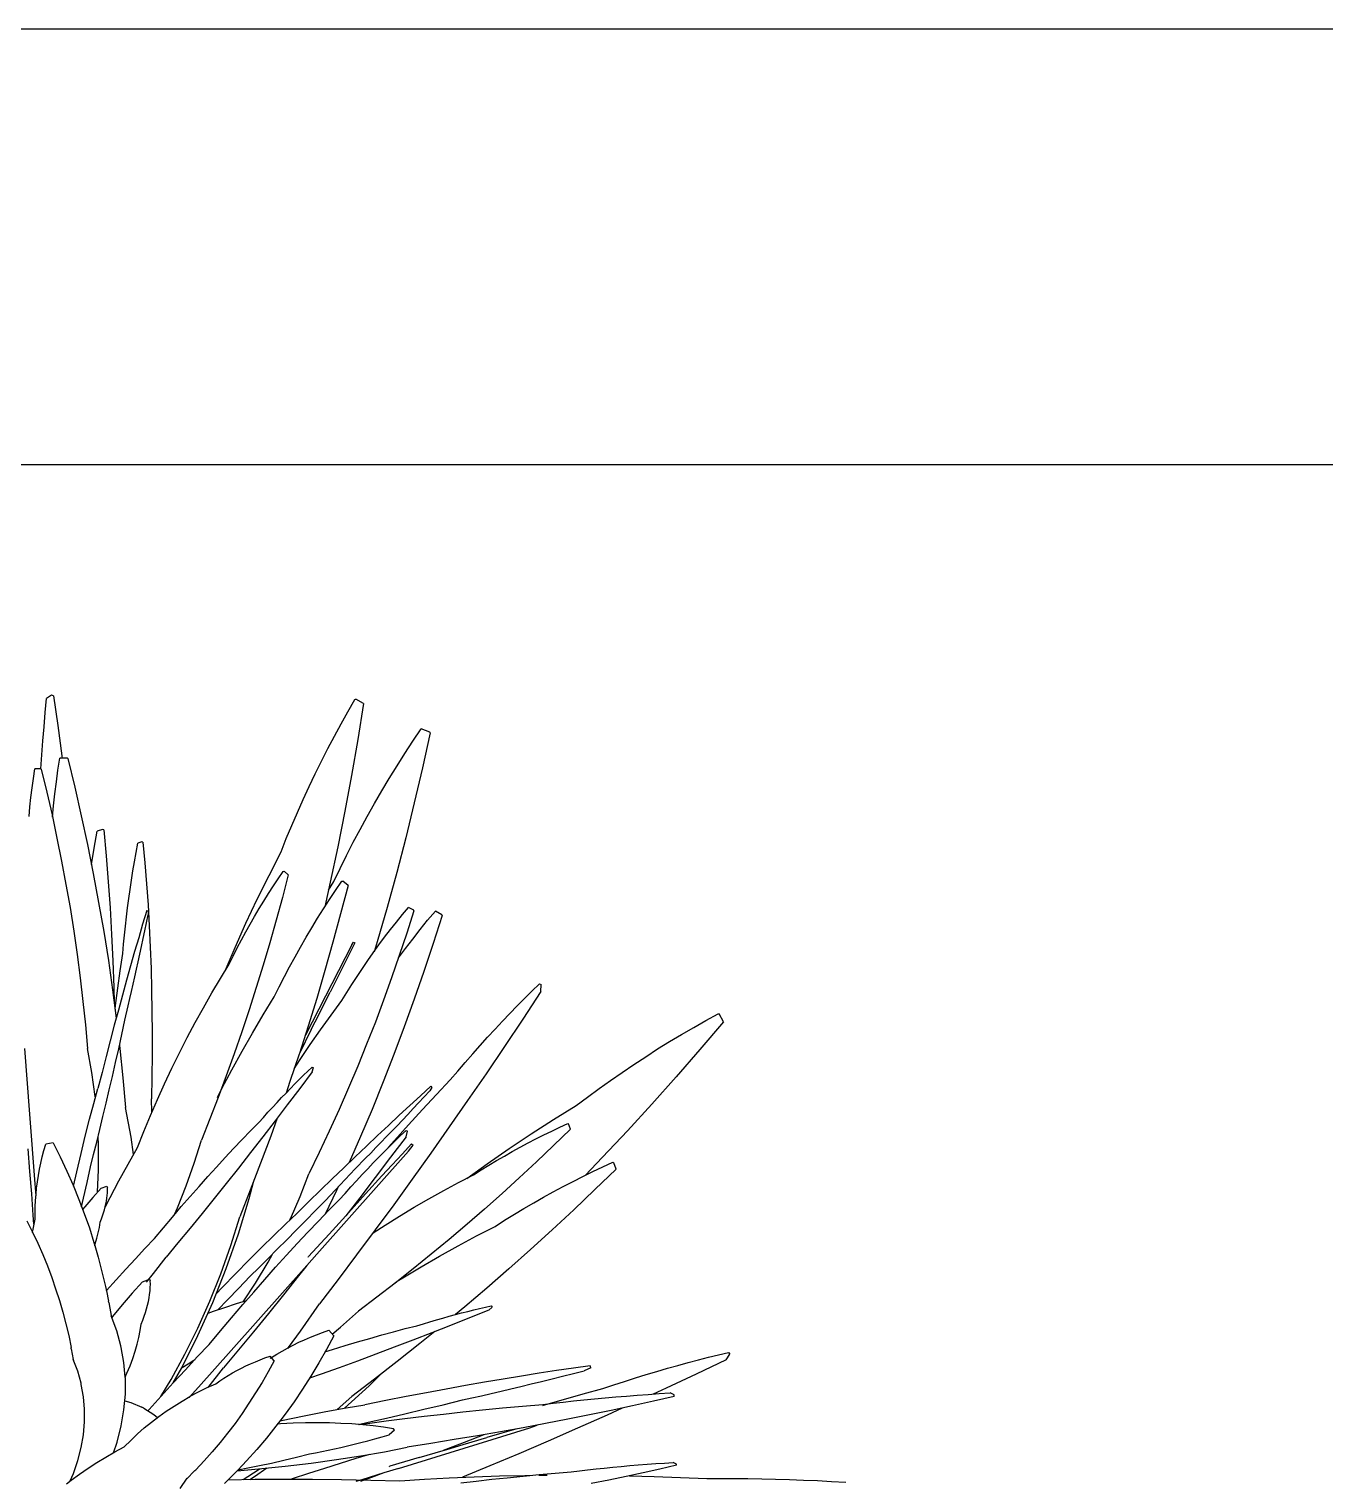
# Model space of a CAD drawing. Header units: metres. Extents: x 244.4 to 340.3, y -4.1 to 64.3.
# Drawn here: x 246.773 to 247.665, y 40.912 to 41.912 of the extents above; entities that cross this region are included whole.
import ezdxf

# ---------------------------------------------------------------- set-up
doc = ezdxf.new("R2010")
doc.units = ezdxf.units.M
doc.layers.add('Edges', color=7, linetype='Continuous')

msp = doc.modelspace()

# ---------------------------------------------------------------- linework, layer by layer
at = {"layer": 'Edges'}
for p, q in [((250.3277, 41.9123), (244.4009, 41.9123)), ((251.4277, 41.6123), (244.4009, 41.6123)), ((246.7843, 41.4418), (246.7852, 41.4515)), ((246.7887, 41.4538), (246.7852, 41.4515)), ((246.79, 41.4534), (246.7887, 41.4538)), ((246.79, 41.4534), (246.793, 41.4329)), ((246.9927, 41.4424), (246.9975, 41.4508)), ((246.9975, 41.4508), (246.9982, 41.4509)), ((247.0034, 41.448), (246.9982, 41.4509)), ((247.0034, 41.448), (246.9995, 41.4232)), ((246.7835, 41.432), (246.7843, 41.4418)), ((246.988, 41.434), (246.9927, 41.4424)), ((246.7827, 41.4223), (246.7835, 41.432)), ((246.793, 41.4329), (246.7958, 41.4121)), ((246.9834, 41.4255), (246.988, 41.434)), ((247.0375, 41.4222), (247.0432, 41.4307)), ((247.049, 41.4283), (247.0432, 41.4307)), ((247.0493, 41.4278), (247.044, 41.4037)), ((247.0493, 41.4278), (247.049, 41.4283)), ((246.782, 41.4126), (246.7827, 41.4223)), ((246.9745, 41.4084), (246.9789, 41.417)), ((246.9789, 41.417), (246.9834, 41.4255)), ((246.9995, 41.4232), (246.9952, 41.3985)), ((247.032, 41.4137), (247.0375, 41.4222)), ((246.7814, 41.4031), (246.782, 41.4126)), ((246.7931, 41.4021), (246.7944, 41.4103)), ((246.7996, 41.4104), (246.7944, 41.4103)), ((246.7958, 41.4121), (246.796, 41.4101)), ((246.7998, 41.4102), (246.7996, 41.4104)), ((246.7998, 41.4102), (246.8046, 41.3905)), ((246.9702, 41.3996), (246.9745, 41.4084)), ((247.0266, 41.4052), (247.032, 41.4137)), ((246.7753, 41.3899), (246.7762, 41.3965)), ((246.7762, 41.3965), (246.7772, 41.403)), ((246.7814, 41.4031), (246.7772, 41.403)), ((246.7813, 41.4029), (246.7814, 41.403)), ((246.7815, 41.4029), (246.7814, 41.4031)), ((246.7814, 41.403), (246.7814, 41.4031)), ((246.7815, 41.4029), (246.7854, 41.3871)), ((246.792, 41.394), (246.7931, 41.4021)), ((246.966, 41.3909), (246.9702, 41.3996)), ((246.9952, 41.3985), (246.9906, 41.3739)), ((247.016, 41.3878), (247.0212, 41.3965)), ((247.0212, 41.3965), (247.0266, 41.4052)), ((247.044, 41.4037), (247.0384, 41.3796)), ((246.7745, 41.3834), (246.7753, 41.3899)), ((246.7854, 41.3871), (246.789, 41.3713)), ((246.7901, 41.3776), (246.791, 41.3858)), ((246.791, 41.3858), (246.792, 41.394)), ((246.8046, 41.3905), (246.8091, 41.3707)), ((246.9619, 41.382), (246.966, 41.3909)), ((247.0109, 41.3791), (247.016, 41.3878)), ((246.7732, 41.3703), (246.7738, 41.3768)), ((246.7738, 41.3768), (246.7745, 41.3834)), ((246.7894, 41.3697), (246.7901, 41.3776)), ((246.9579, 41.3731), (246.9619, 41.382)), ((247.006, 41.3703), (247.0109, 41.3791)), ((247.0384, 41.3796), (247.0325, 41.3556)), ((246.789, 41.3713), (246.7924, 41.3554)), ((246.8091, 41.3707), (246.8134, 41.3509)), ((246.9541, 41.3641), (246.9579, 41.3731)), ((246.9906, 41.3739), (246.9858, 41.3494)), ((247.0011, 41.3614), (247.006, 41.3703)), ((246.8188, 41.3523), (246.8202, 41.3602)), ((246.8237, 41.3614), (246.8202, 41.3602)), ((246.8247, 41.361), (246.8237, 41.3614)), ((246.8247, 41.361), (246.8263, 41.3432)), ((246.9503, 41.3551), (246.9541, 41.3641)), ((246.9964, 41.3525), (247.0011, 41.3614)), ((247.0325, 41.3556), (247.0263, 41.3316)), ((246.7924, 41.3554), (246.7956, 41.3395)), ((246.8134, 41.3509), (246.8174, 41.331)), ((246.8174, 41.3443), (246.8188, 41.3523)), ((246.8469, 41.3455), (246.8481, 41.3519)), ((246.8509, 41.3528), (246.8481, 41.3519)), ((246.8516, 41.3525), (246.8509, 41.3528)), ((246.8516, 41.3525), (246.8529, 41.3383)), ((246.9384, 41.3297), (246.9467, 41.346)), ((246.9467, 41.346), (246.9503, 41.3551)), ((246.9858, 41.3494), (246.9806, 41.325)), ((246.9918, 41.3435), (246.9964, 41.3525)), ((246.7956, 41.3395), (246.7986, 41.3235)), ((246.8162, 41.3371), (246.8174, 41.3443)), ((246.8263, 41.3432), (246.8277, 41.3253)), ((246.8447, 41.3328), (246.8458, 41.3391)), ((246.8458, 41.3391), (246.8469, 41.3455)), ((246.8529, 41.3383), (246.8541, 41.3239)), ((246.9873, 41.3345), (246.9918, 41.3435)), ((246.8174, 41.331), (246.8211, 41.3111)), ((246.8427, 41.3201), (246.8437, 41.3264)), ((246.8437, 41.3264), (246.8447, 41.3328)), ((246.9303, 41.3133), (246.9384, 41.3297)), ((246.9414, 41.3224), (246.9447, 41.3274)), ((246.9447, 41.3274), (246.9481, 41.3324)), ((246.9516, 41.3301), (246.9476, 41.3145)), ((246.9481, 41.3324), (246.9488, 41.3325)), ((246.9516, 41.3301), (246.9488, 41.3325)), ((246.9829, 41.3254), (246.9873, 41.3345)), ((246.9842, 41.3194), (246.9885, 41.3257)), ((246.9885, 41.3257), (246.9892, 41.3257)), ((246.9928, 41.3228), (246.9892, 41.3257)), ((247.0263, 41.3316), (247.0197, 41.3077)), ((246.7986, 41.3235), (246.8014, 41.3075)), ((246.8277, 41.3253), (246.829, 41.3073)), ((246.8419, 41.3137), (246.8427, 41.3201)), ((246.8541, 41.3239), (246.8551, 41.3095)), ((246.9348, 41.312), (246.9381, 41.3172)), ((246.9381, 41.3172), (246.9414, 41.3224)), ((246.9806, 41.325), (246.9768, 41.3081)), ((246.9794, 41.3196), (246.9829, 41.3254)), ((246.98, 41.3131), (246.9842, 41.3194)), ((246.9928, 41.3228), (246.9877, 41.3032)), ((246.8014, 41.3075), (246.804, 41.2914)), ((246.8211, 41.3111), (246.8246, 41.2911)), ((246.829, 41.3073), (246.83, 41.2891)), ((246.8402, 41.3011), (246.841, 41.3074)), ((246.841, 41.3074), (246.8419, 41.3137)), ((246.8551, 41.3095), (246.8559, 41.295)), ((246.9225, 41.2967), (246.9303, 41.3133)), ((246.9285, 41.3015), (246.9316, 41.3068)), ((246.9316, 41.3068), (246.9348, 41.312)), ((246.9476, 41.3145), (246.9433, 41.2988)), ((246.9718, 41.3002), (246.9759, 41.3067)), ((246.9759, 41.3067), (246.98, 41.3131)), ((247.0197, 41.3077), (247.0129, 41.2839)), ((247.0302, 41.3027), (247.0344, 41.3077)), ((247.0381, 41.3057), (247.0344, 41.3077)), ((247.0381, 41.3054), (247.0381, 41.3057)), ((246.8395, 41.2948), (246.8402, 41.3011)), ((246.8514, 41.2962), (246.8487, 41.2868)), ((246.8542, 41.3055), (246.8514, 41.2962)), ((246.8529, 41.2916), (246.854, 41.297)), ((246.854, 41.297), (246.8551, 41.3025)), ((246.8542, 41.3055), (246.8552, 41.3053)), ((246.8552, 41.3053), (246.8551, 41.3025)), ((246.915, 41.28), (246.9225, 41.2967)), ((246.9224, 41.2908), (246.9254, 41.2962)), ((246.9254, 41.2962), (246.9285, 41.3015)), ((246.9433, 41.2988), (246.9389, 41.2833)), ((246.9678, 41.2937), (246.9718, 41.3002)), ((246.9877, 41.3032), (246.9824, 41.2837)), ((247.022, 41.2924), (247.0261, 41.2975)), ((247.0261, 41.2975), (247.0302, 41.3027)), ((247.0381, 41.3054), (247.0332, 41.2899)), ((247.0424, 41.2924), (247.0476, 41.2988)), ((247.0476, 41.2988), (247.0529, 41.3051)), ((247.0575, 41.3022), (247.0514, 41.2829)), ((247.0574, 41.3025), (247.0529, 41.3051)), ((247.0575, 41.3022), (247.0574, 41.3025)), ((246.804, 41.2914), (246.8063, 41.2753)), ((246.8246, 41.2911), (246.8278, 41.271)), ((246.83, 41.2891), (246.8309, 41.2709)), ((246.8383, 41.2823), (246.8389, 41.2885)), ((246.8389, 41.2885), (246.8395, 41.2948)), ((246.8487, 41.2868), (246.8459, 41.2772)), ((246.8506, 41.2808), (246.8517, 41.2862)), ((246.8517, 41.2862), (246.8529, 41.2916)), ((246.8559, 41.295), (246.8566, 41.2803)), ((246.9194, 41.2853), (246.9224, 41.2908)), ((246.9601, 41.2804), (246.9639, 41.2871)), ((246.9639, 41.2871), (246.9678, 41.2937)), ((247.014, 41.2818), (247.018, 41.2871)), ((247.018, 41.2871), (247.022, 41.2924)), ((247.0332, 41.2899), (247.0281, 41.2745)), ((247.0324, 41.2794), (247.0374, 41.2859)), ((247.0374, 41.2859), (247.0424, 41.2924)), ((246.8359, 41.2641), (246.8377, 41.276)), ((246.8377, 41.276), (246.8383, 41.2823)), ((246.8459, 41.2772), (246.8431, 41.2674)), ((246.8494, 41.2755), (246.8506, 41.2808)), ((246.8566, 41.2803), (246.8572, 41.2657)), ((246.9081, 41.2641), (246.915, 41.28)), ((246.9137, 41.2742), (246.9165, 41.2798)), ((246.9165, 41.2798), (246.9194, 41.2853)), ((246.9389, 41.2833), (246.9343, 41.2678)), ((246.9563, 41.2737), (246.9601, 41.2804)), ((246.9954, 41.282), (246.9634, 41.2198)), ((246.9824, 41.2837), (246.9769, 41.2643)), ((246.9974, 41.2833), (246.9903, 41.269)), ((246.9954, 41.282), (246.9965, 41.2838)), ((246.9965, 41.2838), (246.9974, 41.2833)), ((247.0064, 41.2711), (247.0102, 41.2765)), ((247.0102, 41.2765), (247.014, 41.2818)), ((247.0129, 41.2839), (247.0108, 41.277)), ((247.0276, 41.2729), (247.0324, 41.2794)), ((247.0514, 41.2829), (247.045, 41.2636)), ((246.8063, 41.2753), (246.8084, 41.2591)), ((246.8278, 41.271), (246.8307, 41.2509)), ((246.8309, 41.2709), (246.8316, 41.2526)), ((246.8431, 41.2674), (246.8403, 41.2575)), ((246.8471, 41.2651), (246.8483, 41.2703)), ((246.8483, 41.2703), (246.8494, 41.2755)), ((246.8572, 41.2657), (246.8576, 41.2509)), ((246.9049, 41.2588), (246.9109, 41.2686)), ((246.9109, 41.2686), (246.9137, 41.2742)), ((246.9343, 41.2678), (246.9296, 41.2525)), ((246.949, 41.26), (246.9526, 41.2668)), ((246.9526, 41.2668), (246.9563, 41.2737)), ((246.9903, 41.269), (246.9804, 41.2492)), ((246.999, 41.2602), (247.0027, 41.2657)), ((247.0027, 41.2657), (247.0064, 41.2711)), ((247.0281, 41.2745), (247.0228, 41.2592)), ((246.8084, 41.2591), (246.8103, 41.243)), ((246.8343, 41.2521), (246.8359, 41.2641)), ((246.8403, 41.2575), (246.8375, 41.2473)), ((246.8448, 41.2548), (246.846, 41.2599)), ((246.846, 41.2599), (246.8471, 41.2651)), ((246.899, 41.2488), (246.9049, 41.2588)), ((246.9454, 41.253), (246.949, 41.26)), ((246.9769, 41.2643), (246.9712, 41.245)), ((246.9955, 41.2547), (246.999, 41.2602)), ((247.0228, 41.2592), (247.0173, 41.2439)), ((247.045, 41.2636), (247.0384, 41.2445)), ((246.8307, 41.2509), (246.8332, 41.2314)), ((246.8316, 41.2526), (246.8319, 41.2417)), ((246.8328, 41.2402), (246.8343, 41.2521)), ((246.8375, 41.2473), (246.8347, 41.237)), ((246.8425, 41.2449), (246.8437, 41.2498)), ((246.8437, 41.2498), (246.8448, 41.2548)), ((246.8576, 41.2509), (246.8578, 41.236)), ((246.8932, 41.2386), (246.899, 41.2488)), ((246.9296, 41.2525), (246.9247, 41.2372)), ((246.9344, 41.2337), (246.942, 41.246)), ((246.942, 41.246), (246.9454, 41.253)), ((246.9701, 41.2288), (246.9804, 41.2492)), ((246.9886, 41.2435), (246.992, 41.2491)), ((246.992, 41.2491), (246.9955, 41.2547)), ((247.1256, 41.2498), (247.1131, 41.2307)), ((247.1144, 41.2451), (247.1194, 41.2501)), ((247.1194, 41.2501), (247.1245, 41.255)), ((247.1245, 41.255), (247.1258, 41.2545)), ((247.1256, 41.2498), (247.1258, 41.2545)), ((246.8103, 41.243), (246.812, 41.2268)), ((246.8347, 41.237), (246.8319, 41.2265)), ((246.8324, 41.2375), (246.8328, 41.2402)), ((246.8392, 41.23), (246.8414, 41.24)), ((246.8414, 41.24), (246.8425, 41.2449)), ((246.8578, 41.236), (246.8579, 41.2211)), ((246.8876, 41.2284), (246.8932, 41.2386)), ((246.9247, 41.2372), (246.9196, 41.222)), ((246.9712, 41.245), (246.9653, 41.2258)), ((246.9811, 41.2335), (246.9886, 41.2435)), ((247.0173, 41.2439), (247.0116, 41.2287)), ((247.0384, 41.2445), (247.0315, 41.2254)), ((247.1042, 41.2347), (247.1093, 41.2399)), ((247.1093, 41.2399), (247.1144, 41.2451)), ((246.812, 41.2268), (246.8135, 41.2105)), ((246.8319, 41.2265), (246.8291, 41.2159)), ((246.8371, 41.2201), (246.8392, 41.23)), ((246.8821, 41.218), (246.8876, 41.2284)), ((246.9271, 41.2212), (246.9344, 41.2337)), ((246.9653, 41.2258), (246.9593, 41.2071)), ((246.9675, 41.2236), (246.9701, 41.2288)), ((246.9739, 41.2235), (246.9811, 41.2335)), ((247.0116, 41.2287), (247.0056, 41.2135)), ((247.094, 41.2239), (247.0991, 41.2293)), ((247.0991, 41.2293), (247.1042, 41.2347)), ((247.1131, 41.2307), (247.1004, 41.2119)), ((247.2308, 41.2251), (247.2392, 41.2299)), ((247.2512, 41.229), (247.235, 41.2099)), ((247.2392, 41.2299), (247.2476, 41.2345)), ((247.2476, 41.2345), (247.2483, 41.2343)), ((247.2512, 41.229), (247.2483, 41.2343)), ((246.8291, 41.2159), (246.8263, 41.2051)), ((246.8349, 41.2104), (246.8371, 41.2201)), ((246.8579, 41.2211), (246.8579, 41.2061)), ((246.8768, 41.2075), (246.8821, 41.218)), ((246.9196, 41.222), (246.9144, 41.2068)), ((246.9199, 41.2086), (246.9271, 41.2212)), ((246.9675, 41.2236), (246.9593, 41.2071)), ((246.9668, 41.2133), (246.9739, 41.2235)), ((247.0315, 41.2254), (247.0244, 41.2064)), ((247.0838, 41.2126), (247.0889, 41.2183)), ((247.0889, 41.2183), (247.094, 41.2239)), ((247.2142, 41.2153), (247.2224, 41.2202)), ((247.2224, 41.2202), (247.2308, 41.2251)), ((246.7737, 41.1653), (246.7704, 41.2106)), ((246.8165, 41.194), (246.8135, 41.2105)), ((246.8327, 41.2008), (246.8349, 41.2104)), ((246.8354, 41.2128), (246.8357, 41.2105)), ((246.8357, 41.2105), (246.8378, 41.1903)), ((246.8579, 41.2061), (246.8577, 41.191)), ((246.8716, 41.1969), (246.8768, 41.2075)), ((246.9144, 41.2068), (246.909, 41.1918)), ((246.9129, 41.1958), (246.9199, 41.2086)), ((246.9592, 41.2067), (246.9528, 41.1878)), ((246.9593, 41.2071), (246.9592, 41.2067)), ((246.9599, 41.203), (246.9668, 41.2133)), ((247.0056, 41.2135), (246.9995, 41.1984)), ((247.0244, 41.2064), (247.017, 41.1875)), ((247.0735, 41.201), (247.0786, 41.2068)), ((247.0786, 41.2068), (247.0838, 41.2126)), ((247.1004, 41.2119), (247.0878, 41.1932)), ((247.1977, 41.2049), (247.2059, 41.2102)), ((247.2059, 41.2102), (247.2142, 41.2153)), ((247.235, 41.2099), (247.2186, 41.191)), ((246.8263, 41.2051), (246.8235, 41.1941)), ((246.8306, 41.1913), (246.8327, 41.2008)), ((246.8665, 41.1862), (246.8716, 41.1969)), ((246.906, 41.1829), (246.9129, 41.1958)), ((246.9558, 41.1966), (246.9599, 41.203)), ((246.9652, 41.195), (246.9681, 41.1978)), ((246.9681, 41.1978), (246.969, 41.1974)), ((246.9681, 41.1944), (246.969, 41.1974)), ((246.9995, 41.1984), (246.9932, 41.1834)), ((247.0684, 41.195), (247.0735, 41.201)), ((247.1815, 41.1941), (247.1896, 41.1996)), ((247.1896, 41.1996), (247.1977, 41.2049)), ((246.8188, 41.1774), (246.8165, 41.194)), ((246.8235, 41.1941), (246.8206, 41.1829)), ((246.8284, 41.182), (246.8306, 41.1913)), ((246.8378, 41.1903), (246.8396, 41.17)), ((246.8577, 41.191), (246.8574, 41.1759)), ((246.8616, 41.1754), (246.8665, 41.1862)), ((246.909, 41.1918), (246.9034, 41.1769)), ((246.9528, 41.1878), (246.9501, 41.1799)), ((246.9532, 41.1831), (246.9562, 41.1861)), ((246.9562, 41.1861), (246.9592, 41.1892)), ((246.9592, 41.1892), (246.9622, 41.1921)), ((246.9681, 41.1944), (246.9596, 41.183)), ((246.9622, 41.1921), (246.9652, 41.195)), ((247.017, 41.1875), (247.0093, 41.1686)), ((247.0536, 41.1788), (247.0632, 41.1889)), ((247.0632, 41.1889), (247.0684, 41.195)), ((247.0878, 41.1932), (247.0751, 41.1748)), ((247.1656, 41.1829), (247.1735, 41.1886)), ((247.1735, 41.1886), (247.1815, 41.1941)), ((247.2186, 41.191), (247.2019, 41.1723)), ((246.8178, 41.1726), (246.8206, 41.1829)), ((246.8189, 41.1767), (246.8188, 41.1774)), ((246.8263, 41.1728), (246.8284, 41.182)), ((246.8578, 41.1666), (246.8574, 41.1759)), ((246.9034, 41.1769), (246.8977, 41.1621)), ((246.903, 41.1769), (246.906, 41.1829)), ((246.9439, 41.1734), (246.947, 41.1767)), ((246.947, 41.1767), (246.9501, 41.1799)), ((246.9501, 41.1799), (246.9532, 41.1831)), ((246.9596, 41.183), (246.951, 41.1718)), ((246.9932, 41.1834), (246.9866, 41.1685)), ((247.0426, 41.178), (247.0354, 41.1713)), ((247.0414, 41.1732), (247.0452, 41.1773)), ((247.0497, 41.1845), (247.0426, 41.178)), ((247.044, 41.1685), (247.0536, 41.1788)), ((247.0452, 41.1773), (247.049, 41.1814)), ((247.0505, 41.1838), (247.049, 41.1814)), ((247.0497, 41.1845), (247.0505, 41.1838)), ((247.1498, 41.1712), (247.1577, 41.1771)), ((247.1577, 41.1771), (247.1656, 41.1829)), ((246.8149, 41.1618), (246.8178, 41.1726)), ((246.8241, 41.1637), (246.8263, 41.1728)), ((246.8434, 41.1494), (246.8396, 41.17)), ((246.8569, 41.1645), (246.8616, 41.1754)), ((246.9345, 41.1631), (246.9376, 41.1666)), ((246.9376, 41.1666), (246.9408, 41.17)), ((246.9408, 41.17), (246.9439, 41.1734)), ((246.951, 41.1718), (246.944, 41.1626)), ((246.9866, 41.1685), (246.9799, 41.1537)), ((247.0093, 41.1686), (247.0014, 41.1499)), ((247.0354, 41.1713), (247.028, 41.1646)), ((247.0339, 41.1652), (247.0376, 41.1692)), ((247.0344, 41.1579), (247.044, 41.1685)), ((247.0376, 41.1692), (247.0414, 41.1732)), ((247.0751, 41.1748), (247.0625, 41.1565)), ((247.1343, 41.1616), (247.1498, 41.1712)), ((247.2019, 41.1723), (247.1851, 41.1539)), ((246.7775, 41.1174), (246.7737, 41.1653)), ((246.8119, 41.1503), (246.8149, 41.1618)), ((246.8219, 41.1548), (246.8241, 41.1637)), ((246.8523, 41.1534), (246.8569, 41.1645)), ((246.8977, 41.1621), (246.8918, 41.1474)), ((246.9256, 41.1538), (246.9313, 41.1596)), ((246.9313, 41.1596), (246.9345, 41.1631)), ((246.9426, 41.1607), (246.9341, 41.1497)), ((246.944, 41.1626), (246.9396, 41.1502)), ((246.944, 41.1626), (246.9426, 41.1607)), ((247.0206, 41.1576), (247.013, 41.1506)), ((247.028, 41.1646), (247.0206, 41.1576)), ((247.0228, 41.1535), (247.0265, 41.1574)), ((247.0247, 41.1471), (247.0344, 41.1579)), ((247.0265, 41.1574), (247.0302, 41.1613)), ((247.0302, 41.1613), (247.0339, 41.1652)), ((247.0625, 41.1565), (247.0497, 41.1385)), ((247.1189, 41.1517), (247.1343, 41.1616)), ((247.1331, 41.1537), (247.1386, 41.1563)), ((247.1386, 41.1563), (247.1441, 41.1588)), ((247.1441, 41.1588), (247.1446, 41.1586)), ((247.1459, 41.1551), (247.1446, 41.1586)), ((246.809, 41.1383), (246.8119, 41.1503)), ((246.8176, 41.1375), (246.8198, 41.1461)), ((246.8198, 41.1461), (246.8219, 41.1548)), ((246.8211, 41.1439), (246.8208, 41.1503)), ((246.8451, 41.1375), (246.8434, 41.1494)), ((246.8478, 41.1423), (246.8523, 41.1534)), ((246.8869, 41.1315), (246.8918, 41.1474)), ((246.914, 41.1417), (246.9198, 41.1478)), ((246.9198, 41.1478), (246.9256, 41.1538)), ((246.9341, 41.1497), (246.9257, 41.1389)), ((246.9396, 41.1502), (246.9326, 41.1315)), ((246.9799, 41.1537), (246.9729, 41.139)), ((247.0014, 41.1499), (246.9935, 41.132)), ((247.013, 41.1506), (247.0054, 41.1433)), ((247.0119, 41.1423), (247.0155, 41.146)), ((247.0155, 41.146), (247.0191, 41.1497)), ((247.0191, 41.1497), (247.0228, 41.1535)), ((247.0205, 41.1423), (247.0247, 41.1471)), ((247.0216, 41.1434), (247.0253, 41.147)), ((247.0327, 41.1498), (247.022, 41.1357)), ((247.0253, 41.147), (247.029, 41.1507)), ((247.029, 41.1507), (247.0327, 41.1542)), ((247.0327, 41.1542), (247.0338, 41.1536)), ((247.0327, 41.1498), (247.0338, 41.1536)), ((247.1036, 41.1416), (247.1189, 41.1517)), ((247.1167, 41.1455), (247.1221, 41.1483)), ((247.1221, 41.1483), (247.1276, 41.1511)), ((247.1276, 41.1511), (247.1331, 41.1537)), ((247.1459, 41.1551), (247.1343, 41.1438)), ((247.1851, 41.1539), (247.168, 41.1357)), ((246.7738, 41.1259), (246.7727, 41.1415)), ((246.7813, 41.1317), (246.7823, 41.136)), ((246.7823, 41.136), (246.7834, 41.1404)), ((246.7834, 41.1404), (246.7847, 41.1447)), ((246.7899, 41.1455), (246.7847, 41.1447)), ((246.7899, 41.1455), (246.7947, 41.1359)), ((246.7947, 41.1359), (246.7992, 41.1262)), ((246.8061, 41.1257), (246.809, 41.1383)), ((246.8155, 41.129), (246.8176, 41.1375)), ((246.8211, 41.127), (246.8211, 41.1439)), ((246.8414, 41.131), (246.8478, 41.1423)), ((246.9081, 41.1354), (246.914, 41.1417)), ((246.9257, 41.1389), (246.9173, 41.1282)), ((246.9729, 41.139), (246.9657, 41.1243)), ((246.9714, 41.069), (247.0343, 41.1398)), ((246.9977, 41.136), (246.9898, 41.1285)), ((247.0054, 41.1433), (246.9977, 41.136)), ((247.0049, 41.135), (247.0084, 41.1386)), ((247.0084, 41.1386), (247.0119, 41.1423)), ((247.0102, 41.1318), (247.014, 41.1357)), ((247.022, 41.1357), (247.0114, 41.1217)), ((247.014, 41.1357), (247.0178, 41.1396)), ((247.0178, 41.1396), (247.0216, 41.1434)), ((247.03, 41.1379), (247.0232, 41.1305)), ((247.0365, 41.1449), (247.03, 41.1379)), ((247.0343, 41.1398), (247.0377, 41.1439)), ((247.0365, 41.1449), (247.0377, 41.1439)), ((247.0497, 41.1385), (247.037, 41.1206)), ((247.0885, 41.1311), (247.1036, 41.1416)), ((247.0951, 41.1334), (247.1005, 41.1365)), ((247.1005, 41.1365), (247.1058, 41.1396)), ((247.1058, 41.1396), (247.1113, 41.1426)), ((247.1113, 41.1426), (247.1167, 41.1455)), ((247.1343, 41.1438), (247.1225, 41.1326)), ((247.168, 41.1357), (247.156, 41.1232)), ((246.775, 41.1106), (246.7738, 41.1259)), ((246.7797, 41.123), (246.7804, 41.1274)), ((246.7804, 41.1274), (246.7813, 41.1317)), ((246.7992, 41.1262), (246.8035, 41.1165)), ((246.8038, 41.1157), (246.8061, 41.1257)), ((246.8131, 41.1182), (246.8155, 41.129)), ((246.8204, 41.1117), (246.8211, 41.127)), ((246.8351, 41.1195), (246.8414, 41.131)), ((246.8814, 41.116), (246.8869, 41.1315)), ((246.8962, 41.1224), (246.9022, 41.1289)), ((246.9022, 41.1289), (246.9081, 41.1354)), ((246.9173, 41.1282), (246.9089, 41.1176)), ((246.9326, 41.1315), (246.9255, 41.113)), ((246.9898, 41.1285), (246.9819, 41.1208)), ((246.9909, 41.1203), (246.9978, 41.1276)), ((246.9978, 41.1276), (247.0049, 41.135)), ((247.0025, 41.1237), (247.0064, 41.1278)), ((247.0064, 41.1278), (247.0102, 41.1318)), ((247.0232, 41.1305), (247.0161, 41.1228)), ((247.0745, 41.1211), (247.0885, 41.1311)), ((247.0792, 41.1236), (247.0845, 41.1269)), ((247.0845, 41.1269), (247.0898, 41.1302)), ((247.0898, 41.1302), (247.0951, 41.1334)), ((247.1225, 41.1326), (247.1107, 41.1216)), ((247.1545, 41.1225), (247.1613, 41.1258)), ((247.1613, 41.1258), (247.1682, 41.129)), ((247.1773, 41.1275), (247.1628, 41.1134)), ((247.1682, 41.129), (247.1751, 41.1322)), ((247.1751, 41.1322), (247.1758, 41.1318)), ((247.1773, 41.1275), (247.1758, 41.1318)), ((246.7782, 41.1092), (246.7775, 41.1174)), ((246.7784, 41.1144), (246.779, 41.1187)), ((246.779, 41.1187), (246.7797, 41.123)), ((246.8035, 41.1165), (246.8075, 41.1067)), ((246.8107, 41.1074), (246.8131, 41.1182)), ((246.8228, 41.1144), (246.8267, 41.1158)), ((246.8267, 41.1158), (246.8271, 41.1149)), ((246.829, 41.1079), (246.8351, 41.1195)), ((246.8754, 41.1008), (246.8814, 41.116)), ((246.8841, 41.1087), (246.8902, 41.1156)), ((246.8902, 41.1156), (246.8962, 41.1224)), ((246.9089, 41.1176), (246.9006, 41.1072)), ((246.9247, 41.1073), (246.9276, 41.1185)), ((246.9598, 41.1087), (246.9657, 41.1243)), ((246.9819, 41.1208), (246.9739, 41.113)), ((246.984, 41.1131), (246.9909, 41.1203)), ((246.9947, 41.1152), (246.9986, 41.1195)), ((246.9986, 41.1195), (247.0025, 41.1237)), ((247.0114, 41.1217), (247.0008, 41.1078)), ((247.0049, 41.1105), (247.0161, 41.1228)), ((247.037, 41.1206), (247.0243, 41.103)), ((247.0587, 41.1128), (247.0689, 41.1183)), ((247.0689, 41.1183), (247.0792, 41.1236)), ((247.1107, 41.1216), (247.0988, 41.1107)), ((247.1409, 41.1155), (247.1477, 41.119)), ((247.1477, 41.119), (247.1545, 41.1225)), ((246.7761, 41.0957), (246.775, 41.1106)), ((246.7774, 41.1016), (246.7776, 41.1059)), ((246.7776, 41.1059), (246.778, 41.1102)), ((246.778, 41.1102), (246.7784, 41.1144)), ((246.8075, 41.1067), (246.8112, 41.0969)), ((246.8093, 41.1015), (246.8107, 41.1074)), ((246.8171, 41.108), (246.8116, 41.1016)), ((246.8228, 41.1144), (246.8171, 41.108)), ((246.8255, 41.1013), (246.829, 41.1079)), ((246.8264, 41.1055), (246.8267, 41.1074)), ((246.8267, 41.1074), (246.8269, 41.1093)), ((246.8269, 41.1093), (246.8271, 41.1112)), ((246.8271, 41.1131), (246.8271, 41.1149)), ((246.8271, 41.1112), (246.8271, 41.1131)), ((246.878, 41.1017), (246.8841, 41.1087)), ((246.9006, 41.1072), (246.8923, 41.0969)), ((246.9174, 41.083), (246.9247, 41.1073)), ((246.9255, 41.113), (246.9182, 41.0947)), ((246.9532, 41.0932), (246.9598, 41.1087)), ((246.9739, 41.113), (246.9658, 41.1051)), ((246.9704, 41.099), (246.9772, 41.106)), ((246.9848, 41.1128), (246.9771, 41.0966)), ((246.9772, 41.106), (246.984, 41.1131)), ((246.9796, 41.0992), (246.9867, 41.1064)), ((246.9857, 41.1149), (246.9848, 41.1128)), ((246.9867, 41.1064), (246.9907, 41.1108)), ((246.9907, 41.1108), (246.9947, 41.1152)), ((247.0008, 41.1078), (246.9913, 41.0954)), ((247.0049, 41.1105), (246.9931, 41.0974)), ((247.0384, 41.1012), (247.0485, 41.1071)), ((247.0485, 41.1071), (247.0587, 41.1128)), ((247.0988, 41.1107), (247.0868, 41.1)), ((247.1206, 41.1043), (247.1273, 41.1081)), ((247.1273, 41.1081), (247.1341, 41.1119)), ((247.1341, 41.1119), (247.1409, 41.1155)), ((247.1628, 41.1134), (247.1482, 41.0994)), ((246.7766, 41.0897), (246.7761, 41.0957)), ((246.7773, 41.0974), (246.7774, 41.1016)), ((246.7773, 41.0931), (246.7773, 41.0974)), ((246.8101, 41.0998), (246.81, 41.0997)), ((246.8116, 41.1016), (246.8101, 41.0998)), ((246.8112, 41.0969), (246.8147, 41.087)), ((246.8238, 41.0953), (246.8245, 41.0974)), ((246.8245, 41.0974), (246.8251, 41.0995)), ((246.8251, 41.0995), (246.8256, 41.1015)), ((246.8256, 41.1015), (246.8261, 41.1035)), ((246.8261, 41.1035), (246.8264, 41.1055)), ((246.8719, 41.0945), (246.878, 41.1017)), ((246.8733, 41.0962), (246.8754, 41.1008)), ((246.8923, 41.0969), (246.884, 41.0868)), ((246.9498, 41.0897), (246.9576, 41.097)), ((246.9658, 41.1051), (246.9576, 41.097)), ((246.9637, 41.0921), (246.9704, 41.099)), ((246.9724, 41.0917), (246.9796, 41.0992)), ((246.9913, 41.0954), (246.9931, 41.0974)), ((247.0243, 41.103), (247.0115, 41.0856)), ((247.0283, 41.0952), (247.0384, 41.1012)), ((247.0868, 41.1), (247.0747, 41.0895)), ((247.1006, 41.0923), (247.1073, 41.0964)), ((247.1073, 41.0964), (247.1139, 41.1004)), ((247.1139, 41.1004), (247.1206, 41.1043)), ((247.1482, 41.0994), (247.1334, 41.0857)), ((246.7717, 41.0919), (246.7755, 41.0842)), ((246.7758, 41.085), (246.7773, 41.0931)), ((246.8147, 41.087), (246.8179, 41.077)), ((246.8208, 41.0837), (246.8216, 41.0874)), ((246.8216, 41.0874), (246.8221, 41.091)), ((246.8221, 41.091), (246.823, 41.0932)), ((246.823, 41.0932), (246.8238, 41.0953)), ((246.8595, 41.0798), (246.8657, 41.0872)), ((246.8657, 41.0872), (246.8719, 41.0945)), ((246.884, 41.0868), (246.8757, 41.0768)), ((246.912, 41.0749), (246.9182, 41.0947)), ((246.9417, 41.0819), (246.9498, 41.0897)), ((246.9528, 41.0926), (246.9532, 41.0932)), ((246.9571, 41.0854), (246.9637, 41.0921)), ((246.9651, 41.0841), (246.9724, 41.0917)), ((246.9797, 41.0827), (246.9913, 41.0954)), ((247.0115, 41.0856), (246.9987, 41.0684)), ((247.01, 41.0837), (247.0183, 41.089)), ((247.0183, 41.089), (247.0283, 41.0952)), ((247.0747, 41.0895), (247.0624, 41.0791)), ((247.0812, 41.0815), (247.094, 41.0881)), ((247.094, 41.0881), (247.1006, 41.0923)), ((247.1334, 41.0857), (247.1185, 41.0721)), ((246.7755, 41.0842), (246.7792, 41.0765)), ((246.7756, 41.084), (246.7758, 41.085)), ((246.7756, 41.0839), (246.7756, 41.084)), ((246.7792, 41.0765), (246.7826, 41.0687)), ((246.8179, 41.077), (246.8185, 41.075)), ((246.8185, 41.075), (246.8188, 41.076)), ((246.8188, 41.076), (246.8199, 41.0799)), ((246.8199, 41.0799), (246.8208, 41.0837)), ((246.853, 41.0729), (246.8595, 41.0798)), ((246.8757, 41.0768), (246.8675, 41.0669)), ((246.909, 41.0591), (246.9174, 41.083)), ((246.9332, 41.0736), (246.9417, 41.0819)), ((246.9441, 41.0723), (246.9506, 41.0788)), ((246.9504, 41.0682), (246.9578, 41.0762)), ((246.9506, 41.0788), (246.9571, 41.0854)), ((246.9578, 41.0762), (246.9651, 41.0841)), ((246.9797, 41.0827), (246.9656, 41.0673)), ((247.0624, 41.0791), (247.0501, 41.0689)), ((247.0685, 41.0746), (247.0812, 41.0815)), ((246.7826, 41.0687), (246.7858, 41.0609)), ((246.8184, 41.0748), (246.8185, 41.075)), ((246.8185, 41.075), (246.8208, 41.067)), ((246.8208, 41.067), (246.8234, 41.0569)), ((246.8398, 41.0587), (246.8464, 41.0658)), ((246.8464, 41.0658), (246.853, 41.0729)), ((246.8589, 41.0557), (246.8675, 41.0669)), ((246.9052, 41.0555), (246.912, 41.0749)), ((246.9245, 41.0648), (246.9332, 41.0736)), ((246.9315, 41.0597), (246.9378, 41.0659)), ((246.9378, 41.0659), (246.9441, 41.0723)), ((246.9378, 41.0634), (246.9408, 41.069)), ((246.9429, 41.06), (246.9504, 41.0682)), ((246.9714, 41.069), (246.9644, 41.0612)), ((246.9653, 41.067), (246.9656, 41.0673)), ((246.9987, 41.0684), (246.9859, 41.0515)), ((247.0501, 41.0689), (247.0377, 41.0589)), ((247.0431, 41.0602), (247.0558, 41.0676)), ((247.0558, 41.0676), (247.0685, 41.0746)), ((247.1185, 41.0721), (247.1035, 41.0588)), ((246.7858, 41.0609), (246.7888, 41.053)), ((246.8234, 41.0569), (246.8258, 41.0468)), ((246.8332, 41.0514), (246.8398, 41.0587)), ((246.854, 41.0497), (246.8589, 41.0557)), ((246.8976, 41.0366), (246.9052, 41.0555)), ((246.8997, 41.0357), (246.909, 41.0591)), ((246.9062, 41.046), (246.9155, 41.0556)), ((246.9123, 41.0027), (246.9644, 41.0612)), ((246.9155, 41.0556), (246.9245, 41.0648)), ((246.9252, 41.0536), (246.9315, 41.0597)), ((246.929, 41.049), (246.9378, 41.0634)), ((246.9354, 41.0515), (246.9429, 41.06)), ((246.9644, 41.0612), (246.9588, 41.054)), ((247.0377, 41.0589), (247.0253, 41.049)), ((247.0306, 41.0527), (247.0431, 41.0602)), ((247.1035, 41.0588), (247.0884, 41.0456)), ((246.7888, 41.053), (246.7915, 41.0451)), ((246.8258, 41.0468), (246.8264, 41.0438)), ((246.8265, 41.0439), (246.8332, 41.0514)), ((246.8513, 41.05), (246.8442, 41.042)), ((246.8513, 41.05), (246.8562, 41.0517)), ((246.8562, 41.0517), (246.8566, 41.0506)), ((246.8565, 41.0437), (246.8566, 41.046)), ((246.8567, 41.0483), (246.8566, 41.0506)), ((246.8566, 41.046), (246.8567, 41.0483)), ((246.9021, 41.0416), (246.9062, 41.046)), ((246.9099, 41.0376), (246.9176, 41.0455)), ((246.9176, 41.0455), (246.9252, 41.0536)), ((246.9205, 41.0362), (246.929, 41.049)), ((246.9279, 41.0429), (246.9354, 41.0515)), ((246.9588, 41.054), (246.9484, 41.041)), ((246.9859, 41.0515), (246.9732, 41.0347)), ((247.0253, 41.049), (247.0127, 41.0393)), ((247.0249, 41.0492), (247.0278, 41.051)), ((247.0278, 41.051), (247.0306, 41.0527)), ((247.0884, 41.0456), (247.0732, 41.0327)), ((246.7915, 41.0451), (246.7941, 41.0371)), ((246.7941, 41.0371), (246.7964, 41.0291)), ((246.8264, 41.0438), (246.8265, 41.0439)), ((246.8264, 41.0438), (246.8279, 41.0366)), ((246.8281, 41.0356), (246.8279, 41.0366)), ((246.8281, 41.0356), (246.8299, 41.0253)), ((246.8442, 41.042), (246.8373, 41.034)), ((246.8548, 41.0339), (246.8554, 41.0364)), ((246.8554, 41.0364), (246.8558, 41.0389)), ((246.8558, 41.0389), (246.8562, 41.0413)), ((246.8562, 41.0413), (246.8565, 41.0437)), ((246.8894, 41.0181), (246.8976, 41.0366)), ((246.8894, 41.0129), (246.8997, 41.0357)), ((246.9031, 41.0306), (246.9099, 41.0376)), ((246.9226, 41.0369), (246.9157, 41.0347)), ((246.9203, 41.0342), (246.9279, 41.0429)), ((246.9484, 41.041), (246.938, 41.0282)), ((247.0127, 41.0393), (247, 41.0297)), ((246.7964, 41.0291), (246.7986, 41.021)), ((246.8336, 41.0162), (246.8298, 41.0264)), ((246.8307, 41.0261), (246.8301, 41.0254)), ((246.8373, 41.034), (246.8307, 41.0261)), ((246.8515, 41.0235), (246.8525, 41.0262)), ((246.8525, 41.0262), (246.8534, 41.0288)), ((246.8534, 41.0288), (246.8541, 41.0314)), ((246.8541, 41.0314), (246.8548, 41.0339)), ((246.8999, 41.0294), (246.8963, 41.0282)), ((246.9077, 41.0321), (246.8999, 41.0294)), ((246.9157, 41.0347), (246.9077, 41.0321)), ((246.9126, 41.0252), (246.9203, 41.0342)), ((246.938, 41.0282), (246.9277, 41.0155)), ((246.9601, 41.016), (246.9732, 41.0347)), ((246.9876, 41.0187), (247, 41.0297)), ((247.0581, 41.025), (247.0624, 41.0262)), ((247.0624, 41.0262), (247.0668, 41.0274)), ((247.0732, 41.0327), (247.0668, 41.0274)), ((247.0668, 41.0274), (247.071, 41.0285)), ((247.071, 41.0285), (247.0752, 41.0295)), ((247.0752, 41.0295), (247.0793, 41.0306)), ((247.0896, 41.0304), (247.0764, 41.0251)), ((247.0793, 41.0306), (247.0834, 41.0315)), ((247.0834, 41.0315), (247.0875, 41.0325)), ((247.0875, 41.0325), (247.0914, 41.0334)), ((247.0896, 41.0304), (247.0919, 41.0325)), ((247.0914, 41.0334), (247.0919, 41.0325)), ((246.7986, 41.021), (246.8005, 41.0129)), ((246.8364, 41.0059), (246.8336, 41.0162)), ((246.8488, 41.0116), (246.8498, 41.0163)), ((246.8498, 41.0163), (246.8504, 41.0208)), ((246.8504, 41.0208), (246.8515, 41.0235)), ((246.8805, 41.0001), (246.8894, 41.0181)), ((246.8971, 41.0068), (246.9049, 41.0161)), ((246.9049, 41.0161), (246.9126, 41.0252)), ((246.9519, 41.0047), (246.9601, 41.016)), ((246.9753, 41.0151), (246.9795, 41.0166)), ((246.9831, 41.0127), (246.9795, 41.0166)), ((246.9819, 41.014), (246.9876, 41.0187)), ((247.016, 41.0134), (247.0242, 41.0156)), ((247.0242, 41.0156), (247.0322, 41.0177)), ((247.0322, 41.0177), (247.0401, 41.0197)), ((247.0401, 41.0197), (247.0447, 41.0211)), ((247.0526, 41.0157), (247.0423, 41.0074)), ((247.0447, 41.0211), (247.0492, 41.0224)), ((247.0492, 41.0224), (247.0537, 41.0237)), ((247.0634, 41.0199), (247.0504, 41.0148)), ((247.0537, 41.0237), (247.0581, 41.025)), ((247.0764, 41.0251), (247.0634, 41.0199)), ((246.8005, 41.0129), (246.8021, 41.0047)), ((246.8366, 41.0048), (246.8364, 41.0059)), ((246.8463, 41.0021), (246.8477, 41.0069)), ((246.8477, 41.0069), (246.8488, 41.0116)), ((246.8783, 40.9907), (246.8894, 41.0129)), ((246.889, 40.9982), (246.8971, 41.0068)), ((246.9277, 41.0155), (246.9174, 41.003)), ((246.9511, 41.0043), (246.955, 41.0063)), ((246.955, 41.0063), (246.9589, 41.0083)), ((246.9589, 41.0083), (246.9629, 41.0101)), ((246.9629, 41.0101), (246.9669, 41.0118)), ((246.9669, 41.0118), (246.9711, 41.0135)), ((246.9711, 41.0135), (246.9753, 41.0151)), ((246.9831, 41.0127), (246.978, 41.0033)), ((246.9822, 41.0034), (246.9908, 41.0061)), ((246.9908, 41.0061), (246.9994, 41.0086)), ((246.9994, 41.0086), (247.0078, 41.011)), ((247.0078, 41.011), (247.016, 41.0134)), ((247.0374, 41.0098), (247.0246, 41.0049)), ((247.0423, 41.0074), (247.0267, 40.995)), ((247.0504, 41.0148), (247.0374, 41.0098)), ((246.8023, 41.0039), (246.8021, 41.0047)), ((246.8023, 41.0039), (246.8036, 40.9965)), ((246.8067, 40.9884), (246.8036, 40.9965)), ((246.8036, 40.9965), (246.8038, 40.9957)), ((246.8385, 40.9943), (246.8366, 41.0048)), ((246.8428, 40.9921), (246.8446, 40.9971)), ((246.8446, 40.9971), (246.8463, 41.0021)), ((246.871, 40.9827), (246.8805, 41.0001)), ((246.8808, 40.9894), (246.889, 40.9982)), ((246.8828, 40.9935), (246.8867, 40.996)), ((246.8867, 40.996), (246.8874, 40.9964)), ((246.9123, 41.0027), (246.8898, 40.9775)), ((246.9174, 41.003), (246.9071, 40.9907)), ((246.929, 40.9949), (246.9323, 40.9962)), ((246.9323, 40.9962), (246.9356, 40.9975)), ((246.9356, 40.9975), (246.9391, 40.9987)), ((246.9419, 40.9956), (246.9379, 40.988)), ((246.9419, 40.9956), (246.9391, 40.9987)), ((246.9392, 40.9973), (246.9399, 40.9977)), ((246.9399, 40.9977), (246.94, 40.9978)), ((246.94, 40.9978), (246.9437, 41.0001)), ((246.9437, 41.0001), (246.9474, 41.0022)), ((246.9474, 41.0022), (246.9511, 41.0043)), ((246.9514, 41.0041), (246.9519, 41.0047)), ((246.978, 41.0033), (246.9727, 40.9941)), ((246.9768, 41.0017), (246.9822, 41.0034)), ((247.0119, 41.0001), (246.9993, 40.9954)), ((247.0246, 41.0049), (247.0119, 41.0001)), ((247.2269, 40.9944), (247.234, 40.9962)), ((247.2531, 40.9962), (247.2325, 40.9864)), ((247.234, 40.9962), (247.241, 40.998)), ((247.241, 40.998), (247.2479, 40.9997)), ((247.2479, 40.9997), (247.2548, 41.0013)), ((247.2531, 40.9962), (247.2557, 41.0001)), ((247.2548, 41.0013), (247.2557, 41.0001)), ((246.809, 40.9801), (246.8067, 40.9884)), ((246.8394, 40.9844), (246.8385, 40.9943)), ((246.8394, 40.9844), (246.8406, 40.987)), ((246.8406, 40.987), (246.8428, 40.9921)), ((246.8725, 40.9805), (246.8783, 40.9907)), ((246.8725, 40.9805), (246.8808, 40.9894)), ((246.8784, 40.9909), (246.8786, 40.991)), ((246.8786, 40.991), (246.8828, 40.9935)), ((246.8965, 40.9771), (246.9071, 40.9907)), ((246.9103, 40.9854), (246.9133, 40.9872)), ((246.9133, 40.9872), (246.9163, 40.9889)), ((246.9163, 40.9889), (246.9194, 40.9905)), ((246.9194, 40.9905), (246.9225, 40.992)), ((246.9225, 40.992), (246.9257, 40.9935)), ((246.9257, 40.9935), (246.929, 40.9949)), ((246.9379, 40.988), (246.9336, 40.9806)), ((246.9743, 40.9863), (246.9662, 40.9835)), ((246.9727, 40.9941), (246.9672, 40.985)), ((246.9867, 40.9908), (246.9743, 40.9863)), ((246.9993, 40.9954), (246.9867, 40.9908)), ((247.0074, 40.9784), (247.0157, 40.9865)), ((247.0267, 40.995), (247.0111, 40.9829)), ((247.1244, 40.987), (247.1121, 40.985)), ((247.1363, 40.9888), (247.1244, 40.987)), ((247.148, 40.9905), (247.1363, 40.9888)), ((247.1405, 40.9849), (247.1479, 40.9868)), ((247.1479, 40.9868), (247.1553, 40.9887)), ((247.1594, 40.9921), (247.148, 40.9905)), ((247.1599, 40.9907), (247.1553, 40.9887)), ((247.1599, 40.9907), (247.1594, 40.9921)), ((247.1906, 40.9838), (247.198, 40.9861)), ((247.198, 40.9861), (247.2053, 40.9883)), ((247.2053, 40.9883), (247.2126, 40.9904)), ((247.2325, 40.9864), (247.2119, 40.9768)), ((247.2126, 40.9904), (247.2198, 40.9924)), ((247.2198, 40.9924), (247.2269, 40.9944)), ((246.8091, 40.9792), (246.809, 40.9801)), ((246.8106, 40.9708), (246.8091, 40.9792)), ((246.8395, 40.9836), (246.8394, 40.9844)), ((246.8395, 40.9727), (246.8395, 40.9836)), ((246.8639, 40.971), (246.871, 40.9827)), ((246.8642, 40.9713), (246.8725, 40.9805)), ((246.8834, 40.9704), (246.8898, 40.9775)), ((246.8899, 40.9742), (246.8958, 40.9771)), ((246.8958, 40.9771), (246.9018, 40.9798)), ((246.9018, 40.9798), (246.9046, 40.9818)), ((246.9046, 40.9818), (246.9074, 40.9836)), ((246.9074, 40.9836), (246.9103, 40.9854)), ((246.9336, 40.9806), (246.9292, 40.9734)), ((246.9615, 40.9761), (246.9556, 40.9674)), ((246.9672, 40.985), (246.9615, 40.9761)), ((246.9903, 40.963), (247.0074, 40.9784)), ((247.0111, 40.9829), (246.9953, 40.971)), ((247.0604, 40.9761), (247.0468, 40.9735)), ((247.0737, 40.9785), (247.0604, 40.9761)), ((247.0868, 40.9808), (247.0737, 40.9785)), ((247.0996, 40.9829), (247.0868, 40.9808)), ((247.0981, 40.9746), (247.1049, 40.9762)), ((247.1121, 40.985), (247.0996, 40.9829)), ((247.1049, 40.9762), (247.1118, 40.9779)), ((247.1118, 40.9779), (247.1189, 40.9796)), ((247.1189, 40.9796), (247.126, 40.9813)), ((247.126, 40.9813), (247.1332, 40.9831)), ((247.1332, 40.9831), (247.1405, 40.9849)), ((247.1547, 40.9728), (247.1682, 40.9765)), ((247.1682, 40.9765), (247.1757, 40.979)), ((247.1757, 40.979), (247.1832, 40.9814)), ((247.1832, 40.9814), (247.1906, 40.9838)), ((247.2119, 40.9768), (247.2029, 40.9727)), ((246.8114, 40.9622), (246.8106, 40.9708)), ((246.8385, 40.9617), (246.8395, 40.9727)), ((246.8391, 40.9679), (246.8432, 40.9668)), ((246.8432, 40.9668), (246.8508, 40.9636)), ((246.8559, 40.962), (246.8642, 40.9713)), ((246.873, 40.9644), (246.8785, 40.9678)), ((246.8785, 40.9678), (246.8839, 40.9709)), ((246.8839, 40.9709), (246.8841, 40.9711)), ((246.8841, 40.9711), (246.8899, 40.9742)), ((246.9246, 40.9663), (246.9199, 40.9593)), ((246.9292, 40.9734), (246.9246, 40.9663)), ((246.9556, 40.9674), (246.9495, 40.9589)), ((246.9852, 40.962), (246.9953, 40.971)), ((247.0187, 40.9682), (247.0043, 40.9653)), ((247.0329, 40.9709), (247.0187, 40.9682)), ((247.0468, 40.9735), (247.0329, 40.9709)), ((247.0582, 40.9653), (247.0716, 40.9686)), ((247.0716, 40.9686), (247.0781, 40.9701)), ((247.0781, 40.9701), (247.0846, 40.9715)), ((247.0846, 40.9715), (247.0913, 40.9731)), ((247.0913, 40.9731), (247.0981, 40.9746)), ((247.1269, 40.9655), (247.1339, 40.9663)), ((247.1274, 40.9649), (247.1412, 40.9689)), ((247.1339, 40.9663), (247.1409, 40.9671)), ((247.1409, 40.9671), (247.148, 40.9679)), ((247.1412, 40.9689), (247.1547, 40.9728)), ((247.148, 40.9679), (247.1552, 40.9686)), ((247.1552, 40.9686), (247.1624, 40.9693)), ((247.1624, 40.9693), (247.1697, 40.97)), ((247.1697, 40.97), (247.1771, 40.9707)), ((247.1771, 40.9707), (247.1845, 40.9713)), ((247.1845, 40.9713), (247.1919, 40.9719)), ((247.2031, 40.9677), (247.1886, 40.9645)), ((247.1919, 40.9719), (247.1994, 40.9724)), ((247.1994, 40.9724), (247.2069, 40.973)), ((247.2173, 40.9709), (247.2031, 40.9677)), ((247.2069, 40.973), (247.2145, 40.9735)), ((247.2174, 40.9721), (247.2145, 40.9735)), ((247.2173, 40.9709), (247.2174, 40.9721)), ((246.8114, 40.9535), (246.8114, 40.9622)), ((246.8366, 40.9507), (246.8385, 40.9617)), ((246.8521, 40.963), (246.8508, 40.9636)), ((246.8521, 40.963), (246.8592, 40.9586)), ((246.855, 40.961), (246.8559, 40.962)), ((246.8574, 40.9533), (246.8625, 40.9572)), ((246.8592, 40.9586), (246.8617, 40.9566)), ((246.8617, 40.9566), (246.8618, 40.9565)), ((246.8625, 40.9572), (246.8677, 40.9609)), ((246.8677, 40.9609), (246.873, 40.9644)), ((246.9199, 40.9593), (246.915, 40.9525)), ((246.9495, 40.9589), (246.9459, 40.9541)), ((246.947, 40.9544), (246.9627, 40.9577)), ((246.9627, 40.9577), (246.9775, 40.9606)), ((246.9775, 40.9606), (246.9914, 40.9632)), ((246.9914, 40.9632), (247.0043, 40.9653)), ((247.0066, 40.9532), (247.0192, 40.9561)), ((247.019, 40.9542), (247.032, 40.9558)), ((247.0192, 40.9561), (247.032, 40.9591)), ((247.032, 40.9591), (247.045, 40.9622)), ((247.032, 40.9558), (247.0452, 40.9574)), ((247.045, 40.9622), (247.0582, 40.9653)), ((247.0452, 40.9574), (247.0584, 40.9589)), ((247.0584, 40.9589), (247.0719, 40.9604)), ((247.0719, 40.9604), (247.0854, 40.9618)), ((247.0854, 40.9618), (247.0991, 40.9631)), ((247.0991, 40.9631), (247.1129, 40.9643)), ((247.1129, 40.9643), (247.1269, 40.9655)), ((247.1268, 40.9647), (247.1274, 40.9649)), ((247.159, 40.9583), (247.144, 40.9553)), ((247.1711, 40.9582), (247.1507, 40.9492)), ((247.1739, 40.9613), (247.159, 40.9583)), ((247.1816, 40.963), (247.1711, 40.9582)), ((247.1886, 40.9645), (247.1739, 40.9613)), ((246.8107, 40.9447), (246.8114, 40.9535)), ((246.8338, 40.9395), (246.8366, 40.9507)), ((246.8478, 40.9452), (246.8525, 40.9493)), ((246.8525, 40.9493), (246.8574, 40.9533)), ((246.9099, 40.9458), (246.9047, 40.9393)), ((246.915, 40.9525), (246.9099, 40.9458)), ((246.9431, 40.9506), (246.9366, 40.9424)), ((246.9459, 40.9541), (246.9431, 40.9506)), ((246.9464, 40.9522), (246.9441, 40.952)), ((246.9456, 40.9541), (246.947, 40.9544)), ((246.9551, 40.9526), (246.9464, 40.9522)), ((246.9636, 40.9528), (246.9551, 40.9526)), ((246.9719, 40.9529), (246.9636, 40.9528)), ((246.98, 40.9528), (246.9719, 40.9529)), ((246.9878, 40.9525), (246.98, 40.9528)), ((246.9955, 40.9521), (246.9878, 40.9525)), ((247.003, 40.9515), (246.9955, 40.9521)), ((247.0001, 40.9518), (247.0066, 40.9532)), ((247.0008, 40.9517), (247.0062, 40.9525)), ((247.0102, 40.9508), (247.003, 40.9515)), ((247.0062, 40.9525), (247.019, 40.9542)), ((247.0172, 40.9499), (247.0102, 40.9508)), ((247.0241, 40.9488), (247.0172, 40.9499)), ((247.0247, 40.9478), (247.0212, 40.9447)), ((247.0247, 40.9478), (247.0241, 40.9488)), ((247.0275, 40.9214), (247.118, 40.9495)), ((247.0977, 40.9467), (247.0819, 40.9439)), ((247.0987, 40.9458), (247.0884, 40.9427)), ((247.1133, 40.9495), (247.0977, 40.9467)), ((247.1083, 40.9486), (247.0987, 40.9458)), ((247.1287, 40.9523), (247.1133, 40.9495)), ((247.118, 40.9495), (247.123, 40.9512)), ((247.123, 40.9513), (247.123, 40.9512)), ((247.144, 40.9553), (247.1287, 40.9523)), ((247.1507, 40.9492), (247.1305, 40.9403)), ((246.8068, 40.9269), (246.8091, 40.9359)), ((246.8091, 40.9359), (246.8107, 40.9447)), ((246.8313, 40.9323), (246.8338, 40.9395)), ((246.8323, 40.9329), (246.8387, 40.9364)), ((246.8387, 40.9364), (246.8432, 40.9408)), ((246.8432, 40.9408), (246.8478, 40.9452)), ((246.9047, 40.9393), (246.8993, 40.9329)), ((246.9366, 40.9424), (246.9299, 40.9345)), ((246.9834, 40.9349), (246.9879, 40.9359)), ((246.9879, 40.9359), (246.9924, 40.937)), ((246.9924, 40.937), (246.997, 40.9381)), ((246.997, 40.9381), (247.0017, 40.9393)), ((247.0017, 40.9393), (247.0065, 40.9405)), ((247.0065, 40.9405), (247.0113, 40.9419)), ((247.0113, 40.9419), (247.0162, 40.9432)), ((247.0162, 40.9432), (247.0212, 40.9447)), ((247.0179, 40.933), (247.0334, 40.9361)), ((247.0498, 40.9387), (247.0334, 40.9361)), ((247.0659, 40.9413), (247.0498, 40.9387)), ((247.0728, 40.9394), (247.0582, 40.9338)), ((247.0607, 40.9345), (247.0721, 40.9379)), ((247.0819, 40.9439), (247.0659, 40.9413)), ((247.0721, 40.9379), (247.0884, 40.9427)), ((247.0862, 40.9447), (247.0728, 40.9394)), ((247.1305, 40.9403), (247.1104, 40.9316)), ((246.8038, 40.918), (246.8068, 40.9269)), ((246.8139, 40.9216), (246.8199, 40.9255)), ((246.8199, 40.9255), (246.826, 40.9293)), ((246.826, 40.9293), (246.8323, 40.9329)), ((246.8312, 40.932), (246.8313, 40.9323)), ((246.8937, 40.9267), (246.888, 40.9206)), ((246.8993, 40.9329), (246.8937, 40.9267)), ((246.9229, 40.9267), (246.9171, 40.9206)), ((246.9299, 40.9345), (246.9229, 40.9267)), ((246.9402, 40.9252), (246.9487, 40.9272)), ((246.9487, 40.9272), (246.9574, 40.9293)), ((246.9574, 40.9293), (246.9662, 40.9316)), ((246.9662, 40.9316), (246.9704, 40.9323)), ((246.9675, 40.9252), (246.9849, 40.9276)), ((246.9704, 40.9323), (246.9747, 40.9331)), ((246.9747, 40.9331), (246.979, 40.934)), ((246.979, 40.934), (246.9834, 40.9349)), ((246.9849, 40.9276), (247.0017, 40.9302)), ((246.9877, 40.9252), (246.9985, 40.9285)), ((246.9985, 40.9285), (247.0079, 40.9313)), ((247.0017, 40.9302), (247.0179, 40.933)), ((247.0417, 40.9289), (247.0216, 40.923)), ((247.0417, 40.9289), (247.0582, 40.9338)), ((247.0582, 40.9338), (247.0607, 40.9345)), ((247.1104, 40.9316), (247.0904, 40.9232)), ((247.2106, 40.9252), (247.2167, 40.9256)), ((247.219, 40.9245), (247.2167, 40.9256)), ((246.8016, 40.9129), (246.8038, 40.918)), ((246.8023, 40.9134), (246.808, 40.9176)), ((246.808, 40.9176), (246.8139, 40.9216)), ((246.8874, 40.92), (246.8815, 40.9141)), ((246.8874, 40.92), (246.888, 40.9206)), ((246.915, 40.9184), (246.9077, 40.911)), ((246.915, 40.9184), (246.9158, 40.9192)), ((246.9165, 40.9199), (246.9158, 40.9192)), ((246.9165, 40.9199), (246.9311, 40.9212)), ((246.9171, 40.9206), (246.9165, 40.9199)), ((246.9171, 40.9206), (246.9237, 40.9218)), ((246.9171, 40.9206), (246.9171, 40.9206)), ((246.9207, 40.9138), (246.931, 40.9204)), ((246.9237, 40.9218), (246.9318, 40.9234)), ((246.9251, 40.9139), (246.9283, 40.9159)), ((246.9283, 40.9159), (246.9368, 40.9218)), ((246.931, 40.9204), (246.9324, 40.9213)), ((246.9311, 40.9212), (246.9496, 40.9231)), ((246.9318, 40.9234), (246.9402, 40.9252)), ((246.9496, 40.9231), (246.9675, 40.9252)), ((246.9545, 40.9145), (246.9657, 40.9182)), ((246.9657, 40.9182), (246.9768, 40.9217)), ((246.9768, 40.9217), (246.9877, 40.9252)), ((247.0175, 40.9184), (247.0022, 40.9136)), ((247.0175, 40.9184), (247.009, 40.9152)), ((247.0275, 40.9214), (247.0175, 40.9184)), ((247.0212, 40.9229), (247.0216, 40.923)), ((247.0625, 40.915), (247.0797, 40.9157)), ((247.0904, 40.9232), (247.0716, 40.9154)), ((247.0797, 40.9157), (247.0971, 40.9163)), ((247.0971, 40.9163), (247.1145, 40.9166)), ((247.1024, 40.9151), (247.1133, 40.9162)), ((247.1133, 40.9162), (247.1243, 40.9173)), ((247.1145, 40.9166), (247.118, 40.9167)), ((247.1242, 40.9168), (247.1298, 40.9168)), ((247.1243, 40.9173), (247.1353, 40.9183)), ((247.1353, 40.9183), (247.1465, 40.9192)), ((247.1465, 40.9192), (247.1521, 40.9199)), ((247.1521, 40.9199), (247.1577, 40.9205)), ((247.1577, 40.9205), (247.1635, 40.9211)), ((247.1635, 40.9211), (247.1692, 40.9217)), ((247.1692, 40.9217), (247.175, 40.9223)), ((247.1842, 40.9159), (247.1723, 40.9134)), ((247.175, 40.9223), (247.1808, 40.9228)), ((247.1808, 40.9228), (247.1867, 40.9234)), ((247.1959, 40.9184), (247.1842, 40.9159)), ((247.1866, 40.9164), (247.2036, 40.916)), ((247.1867, 40.9234), (247.1926, 40.9239)), ((247.1926, 40.9239), (247.1986, 40.9243)), ((247.2075, 40.921), (247.1959, 40.9184)), ((247.1986, 40.9243), (247.2046, 40.9248)), ((247.2036, 40.916), (247.2217, 40.9153)), ((247.2046, 40.9248), (247.2106, 40.9252)), ((247.219, 40.9236), (247.2075, 40.921)), ((247.219, 40.9236), (247.219, 40.9245)), ((246.7989, 40.9108), (246.8023, 40.9134)), ((246.8772, 40.9076), (246.8821, 40.9147)), ((246.9103, 40.9137), (246.9289, 40.914)), ((246.9289, 40.914), (246.9486, 40.9141)), ((246.9486, 40.9141), (246.9684, 40.9141)), ((246.9534, 40.9141), (246.9545, 40.9145)), ((246.9684, 40.9141), (246.9883, 40.9139)), ((246.9883, 40.9139), (247.0084, 40.9135)), ((247.0022, 40.9136), (246.9982, 40.9124)), ((247.009, 40.9152), (247.0013, 40.9124)), ((247.0084, 40.9135), (247.0285, 40.913)), ((247.0285, 40.913), (247.0454, 40.9141)), ((247.0454, 40.9141), (247.0625, 40.915)), ((247.0705, 40.9115), (247.081, 40.9128)), ((247.081, 40.9128), (247.0917, 40.914)), ((247.0917, 40.914), (247.1024, 40.9151)), ((247.1723, 40.9134), (247.1602, 40.911)), ((247.2217, 40.9153), (247.2399, 40.9145)), ((247.2399, 40.9145), (247.2492, 40.9146)), ((247.2492, 40.9146), (247.2587, 40.9146)), ((247.2587, 40.9146), (247.2681, 40.9145)), ((247.2681, 40.9145), (247.2776, 40.9143)), ((247.2776, 40.9143), (247.2871, 40.9141)), ((247.2871, 40.9141), (247.2967, 40.9138)), ((247.2967, 40.9138), (247.3063, 40.9135)), ((247.3063, 40.9135), (247.316, 40.9131)), ((247.316, 40.9131), (247.3257, 40.9125)), ((247.3257, 40.9125), (247.3354, 40.912))]:
    msp.add_line(p, q, dxfattribs=at)

doc.saveas('drawing.dxf')
